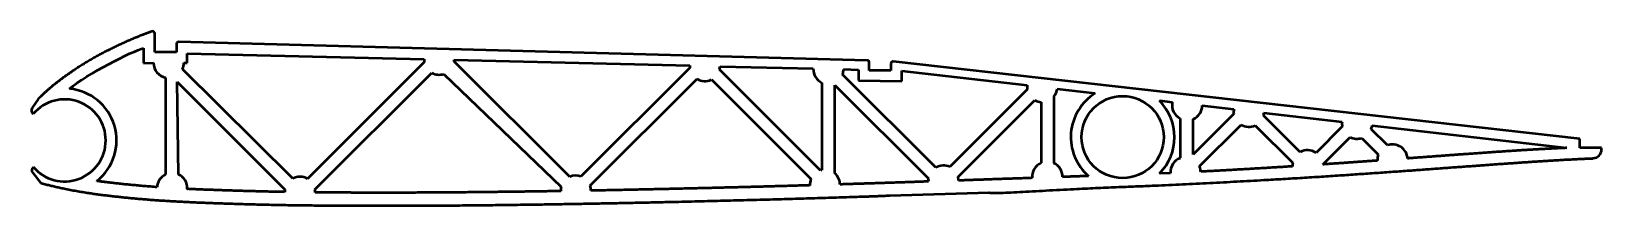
# Model space of a CAD drawing. Header units: millimetres. Extents: x 377 to 740, y 412 to 452.
import ezdxf

# ---------------------------------------------------------------- set-up
doc = ezdxf.new("R2010")
doc.units = ezdxf.units.MM
doc.header["$LTSCALE"] = 4
doc.layers.add('Visible (ANSI)', color=7, linetype='Continuous', lineweight=50)

msp = doc.modelspace()

# ---------------------------------------------------------------- linework, layer by layer
at = {"layer": 'Visible (ANSI)'}
for p, q in [((405.19, 451.97), (404.9, 451.87)), ((405.87, 447.19), (405.87, 451.5)), ((403.3, 448.12), (403.3, 444.66)), ((410.87, 447.19), (405.87, 447.19)), ((410.87, 449.04), (410.87, 447.19)), ((570.51, 445.26), (411.39, 449.54)), ((413.37, 446.86), (468.1, 445.54)), ((413.37, 444.69), (413.37, 446.86)), ((403.3, 444.66), (405.59, 444.67)), ((437.75, 417.92), (412.3, 443.27)), ((412.59, 444.69), (413.37, 444.69)), ((468.15, 444.87), (441.15, 417.87)), ((501.77, 418.29), (475.07, 444.99)), ((475.1, 445.37), (529.51, 444.05)), ((529.53, 443.55), (504.36, 418.38)), ((559.76, 419.79), (536.41, 443.14)), ((536.5, 443.89), (558.06, 443.36)), ((565.06, 443.2), (568.5, 443.11)), ((568.5, 443.11), (568.5, 440.61)), ((571, 442.93), (571, 444.76)), ((576, 442.93), (571, 442.93)), ((576, 444.52), (576, 442.93)), ((735.24, 427.08), (576.55, 445.02)), ((578.5, 442.87), (607.5, 439.5)), ((578.5, 440.43), (578.5, 442.87)), ((408.37, 441.25), (408.37, 418.84)), ((411.05, 440.27), (435.96, 415.36)), ((411.33, 418.87), (411.05, 440.27)), ((442.88, 415.36), (469.91, 442.39)), ((472.64, 442.11), (499.8, 415.98)), ((506.48, 416.25), (531.2, 440.97)), ((534.5, 440.81), (557.53, 417.78)), ((560.05, 440.09), (560.05, 419.86)), ((563.05, 439.55), (584.67, 417.92)), ((563.05, 419.08), (563.05, 439.55)), ((586.38, 420.46), (564.84, 442)), ((568.5, 440.61), (578.5, 440.43)), ((378.91, 436.31), (377.53, 434.26)), ((607.52, 438.55), (589.59, 420.62)), ((591.53, 418.31), (609.25, 436.04)), ((610.69, 435.6), (610.69, 421.51)), ((613.69, 421.48), (613.69, 436.88)), ((614.45, 438.69), (623.21, 437.67)), ((638.04, 435.94), (641.02, 435.59)), ((377.75, 432.91), (377.8, 432.87)), ((655.24, 432.92), (645.85, 423.5)), ((647.95, 434.79), (655.25, 433.94)), ((670.6, 424.02), (662.1, 432.52)), ((662.2, 433.13), (680.27, 431.03)), ((642.85, 431.79), (642.85, 422.66)), ((645.85, 423.5), (645.85, 431.69)), ((647.31, 420.76), (656.93, 430.38)), ((660.16, 430.21), (668.85, 421.53)), ((680.31, 429.94), (674.25, 423.87)), ((690.75, 425.6), (687.01, 429.35)), ((687.22, 430.22), (732.2, 424.99)), ((675.79, 421.17), (682.14, 427.52)), ((684.82, 427.29), (688.63, 423.49)), ((735.24, 425.03), (735.24, 427.08)), ((740.24, 425.03), (735.24, 425.03)), ((740.24, 424.62), (740.24, 425.03)), ((738.15, 422.58), (738.28, 422.62)), ((377.66, 419.19), (379.56, 416.86)), ((377.8, 420.6), (377.77, 420.57)), ((640.6, 419.15), (638.05, 419.06)), ((563.05, 416.5), (563.05, 416.5)), ((563.05, 416.5), (563.05, 416.5)), ((563.05, 416.5), (563.05, 416.5)), ((575.75, 413.97), (598.69, 414.7))]:
    msp.add_line(p, q, dxfattribs=at)
msp.add_circle((629.55, 427.5), 9.5, dxfattribs=at)
for centre, radius, start, end in [((405.37, 451.5), 0.507, 0, 110.0577), ((411.37, 449.04), 0.5, 88.4574, 180), ((409.09, 444.68), 3.5, 180.2088, 258.0651), ((409.09, 444.68), 3.5, 336.2588, 0.2088), ((471.6, 445.45), 3.5, 178.6157, 189.5766), ((471.6, 445.45), 3.5, 352.4078, 358.6157), ((533, 443.97), 3.5, 178.6157, 186.9361), ((533, 443.97), 3.5, 346.3429, 358.6157), ((561.56, 443.24), 3.5, 178.0285, 244.3456), ((561.56, 443.24), 3.5, 339.2501, 359.2028), ((570.5, 444.76), 0.5, 0, 88.4574), ((576.5, 444.52), 0.5, 83.5521, 180), ((471.6, 445.45), 3.5, 241.1124, 287.3766), ((533, 443.97), 3.5, 238.9227, 295.3058), ((610.97, 439.09), 3.5, 173.3633, 188.9483), ((385.05, 426.74), 9.5, 220.2469, 139.7531), ((385.05, 426.74), 12, 308.4569, 84.7648), ((610.97, 439.09), 3.5, 240.583, 265.3369), ((610.97, 439.09), 3.5, 320.8827, 353.3633), ((629.55, 427.5), 11.98, 121.9163, 228.7834), ((629.55, 427.5), 11.98, 315.2109, 44.8239), ((644.46, 434.9), 3.5, 168.6142, 242.6677), ((378.36, 433.71), 1, 146.1551, 232.4536), ((644.46, 434.9), 3.5, 293.4528, 358.1125), ((658.7, 433.39), 3.5, 171.0066, 187.764), ((658.7, 433.39), 3.5, 345.6305, 355.72), ((658.7, 433.39), 3.5, 239.558, 294.6468), ((683.74, 430.62), 3.5, 173.3633, 191.3199), ((683.74, 430.62), 3.5, 338.6918, 353.3633), ((683.74, 430.62), 3.5, 242.6482, 287.9141), ((691.92, 422.3), 3.5, 4.1822, 109.4744), ((738.24, 424.62), 2, 271.263, 0), ((612.16, 418.33), 3.5, 114.9359, 184.9702), ((612.16, 418.33), 3.5, 359.0143, 64.18), ((644.09, 419.38), 3.5, 110.7806, 183.8964), ((672.3, 420.96), 3.5, 170.6967, 184.0361), ((672.3, 420.96), 3.5, 56.2395, 119.0862), ((691.92, 422.3), 3.5, 160.2294, 184.1305), ((378.43, 419.82), 1, 131.4995, 219.1727), ((409.88, 415.68), 3.5, 115.4879, 176.2313), ((409.88, 415.68), 3.5, 356.9251, 65.5077), ((439.42, 414.83), 3.5, 60.2997, 118.3201), ((503.18, 415.08), 3.5, 70.2886, 113.745), ((560.76, 416.43), 3.5, 157.4096, 181.7167), ((560.76, 416.43), 3.5, 101.7504, 106.5804), ((560.76, 416.43), 3.5, 1.7602, 49.1946), ((588.14, 417.43), 3.5, 171.9514, 183.7092), ((588.14, 417.43), 3.5, 65.5666, 120.1642), ((588.14, 417.43), 3.5, 0.1842, 14.6096), ((644.09, 419.38), 3.5, 1.7177, 23.0777), ((439.42, 414.83), 3.5, 171.3008, 180.8452), ((439.42, 414.83), 3.5, 357.5757, 8.6107), ((503.18, 415.08), 3.5, 165.1564, 181.6498), ((503.18, 415.08), 3.5, 0.3405, 19.534)]:
    msp.add_arc(centre, radius, start, end, dxfattribs=at)
for points, knots in [([(404.9, 451.87), (401.19, 450.51), (394, 447.46), (387.11, 443.32), (381.47, 438.79), (379.54, 436.95), (378.91, 436.31)], [0, 0, 0, 0, 0, 0.4546379, 0.6316052, 0.7232979, 0.7232979, 0.7232979, 0.7232979, 0.7232979]), ([(732.2, 424.99), (730.86, 424.93), (725.08, 424.67), (717.65, 424.18), (707.26, 423.44), (700.76, 422.95), (696.64, 422.65), (695.41, 422.56)], [0.0137669, 0.0137669, 0.0137669, 0.0137669, 0.0137669, 0.1939698, 0.3014858, 0.4200483, 0.4702137, 0.4702137, 0.4702137, 0.4702137, 0.4702137]), ([(598.69, 414.7), (598.72, 414.21), (618.09, 415.72), (633.57, 415.99), (655.21, 417.18), (671.22, 418.06), (686.02, 419.06), (699.44, 420.02), (711.11, 420.89), (723.57, 421.78), (731.22, 422.29), (737.3, 422.55), (738.15, 422.58)], [0, 0, 0, 0, 0, 0.205019, 0.312149, 0.41633, 0.516517, 0.61222, 0.702514, 0.786392, 0.862445, 1, 1, 1, 1, 1]), ([(688.43, 422.05), (688.23, 422.04), (685.12, 421.82), (681.97, 421.59), (678.8, 421.37), (675.79, 421.17)], [0.5398706, 0.5398706, 0.5398706, 0.5398706, 0.5398706, 0.5476986, 0.6617401, 0.6617401, 0.6617401, 0.6617401, 0.6617401]), ([(379.56, 416.86), (381.72, 416.26), (387.6, 414.89), (395.13, 413.85), (407.21, 412.71), (420.19, 412.18), (433.57, 411.76), (449.36, 411.61), (465.99, 411.6), (483.86, 411.74), (502.5, 412.02), (528.58, 412.54), (549.65, 413.1), (567.8, 413.63), (575.75, 413.97)], [0.0264652, 0.0264652, 0.0264652, 0.0264652, 0.0264652, 0.111052, 0.1722798, 0.2383919, 0.3090852, 0.3837894, 0.4615927, 0.5424869, 0.6256109, 0.7104169, 0.7963723, 1, 1, 1, 1, 1]), ([(435.92, 414.78), (433.54, 414.83), (427.74, 414.95), (422.16, 415.14), (416.69, 415.33), (413.4, 415.49), (413.37, 415.49)], [0.7440991, 0.7440991, 0.7440991, 0.7440991, 0.7440991, 0.7918874, 0.8627546, 0.8634101, 0.8634101, 0.8634101, 0.8634101, 0.8634101]), ([(499.68, 414.98), (498.07, 414.96), (491.81, 414.86), (481.08, 414.72), (466.73, 414.6), (454.37, 414.6), (446.51, 414.65), (442.91, 414.69)], [0.445739, 0.445739, 0.445739, 0.445739, 0.445739, 0.4745839, 0.5579121, 0.6390051, 0.7093997, 0.7093997, 0.7093997, 0.7093997, 0.7093997]), ([(557.26, 416.33), (550.7, 416.13), (540.08, 415.84), (526.94, 415.51), (514.32, 415.25), (508.08, 415.13), (506.68, 415.1)], [0.1917255, 0.1917255, 0.1917255, 0.1917255, 0.1917255, 0.3034026, 0.3895694, 0.4144836, 0.4144836, 0.4144836, 0.4144836, 0.4144836])]:
    msp.add_open_spline(points, degree=4, knots=knots, dxfattribs=at)
for points, degree in [([(386.15, 438.69), (390.21, 442.1), (400.64, 447.44), (403.3, 448.12)], 3), ([(406.38, 415.91), (401.85, 416.24), (397.42, 416.67), (393.6, 417.15), (392.52, 417.34)], 4), ([(608.68, 418.03), (603.8, 417.86), (599.38, 417.71), (595.34, 417.57), (591.64, 417.44)], 4), ([(621.65, 418.48), (620.1, 418.43), (618.58, 418.38), (617.1, 418.32), (615.66, 418.27)], 4), ([(668.81, 420.72), (663.5, 420.38), (657.96, 420.05), (652.2, 419.73), (647.59, 419.49)], 4), ([(584.65, 417.21), (578.38, 416.99), (573.13, 416.82), (568.5, 416.67), (564.26, 416.54)], 4)]:
    msp.add_open_spline(points, degree=degree, dxfattribs=at)

doc.saveas('drawing.dxf')
